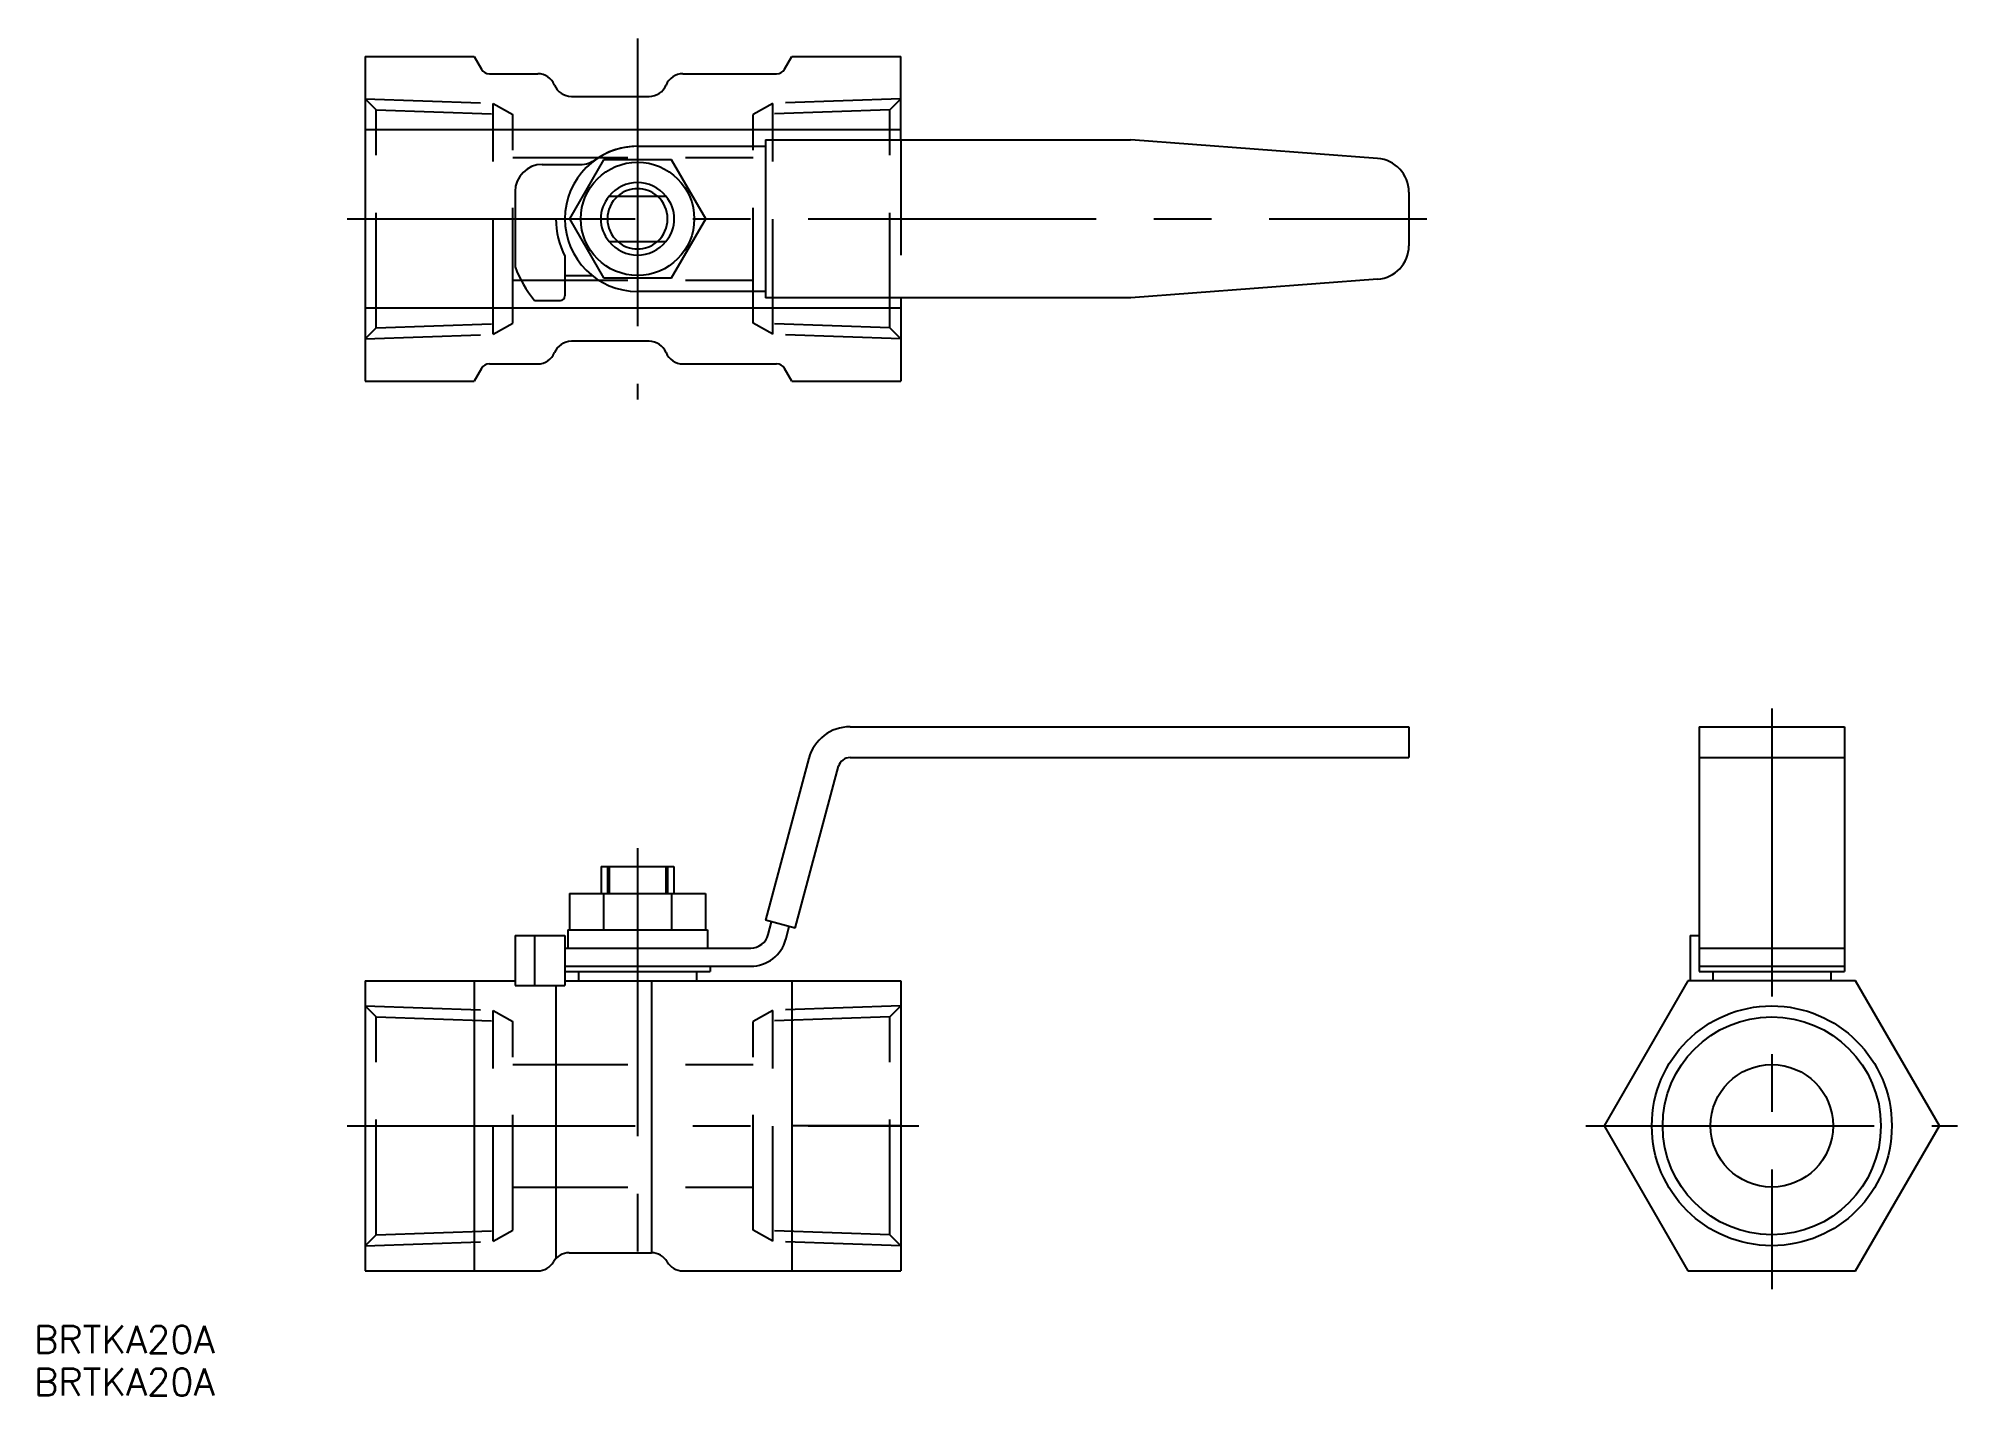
# Model space of a CAD drawing. Extents: x -191 to 20, y -30 to 120.
import ezdxf

# ---------------------------------------------------------------- set-up
doc = ezdxf.new("R2010")
doc.units = 0
doc.linetypes.add('CENTER', pattern=[50.8, 31.75, -6.35, 6.35, -6.35])
doc.linetypes.add('DASHED', pattern=[19.05, 12.7, -6.35])
doc.layers.get('0').update_dxf_attribs({"linetype": 'CONTINUOUS'})
doc.layers.add('CENTER', color=1, linetype='CENTER')
doc.styles.get("Standard").update_dxf_attribs({"font": 'txt.shx', "height": 3, "bigfont": 'bigfont.shx'})

msp = doc.modelspace()

# ---------------------------------------------------------------- linework, layer by layer
at = {"color": 7, "linetype": 'CONTINUOUS'}
for p, q in [((-155, 117.9), (-155, 82.1)), ((-155, 117.9), (-143, 117.9)), ((-143, 117.9), (-142.19, 116.5)), ((-108.81, 116.5), (-108, 117.9)), ((-108, 117.9), (-96, 117.9)), ((-96, 108.7), (-96, 117.9)), ((-141.33, 116), (-136, 116)), ((-120, 116), (-109.67, 116)), ((-132.29, 113.5), (-123.71, 113.5)), ((-155, 109.84), (-96, 109.84)), ((-125, 108), (-110.9, 108)), ((-110.9, 108.7), (-70.67, 108.7)), ((-110.9, 108.7), (-110.9, 91.3)), ((-43.44, 106.66), (-70.65, 108.7)), ((-135.5, 106), (-131.32, 106)), ((-128.75, 106.5), (-132.51, 100)), ((-121.25, 106.5), (-128.75, 106.5)), ((-117.49, 100), (-121.25, 106.5)), ((-138.5, 103), (-138.5, 100)), ((-128.12, 102.5), (-121.88, 102.5)), ((-40, 102.96), (-40, 100)), ((-138.5, 100), (-133, 100)), ((-138.5, 100), (-138.5, 94.71)), ((-132.51, 100), (-128.75, 93.5)), ((-121.25, 93.5), (-117.49, 100)), ((-40, 100), (-40, 97.03)), ((-128.12, 97.5), (-121.88, 97.5)), ((-133, 95.88), (-133, 91.5)), ((-129.92, 93.7), (-133, 93.7)), ((-128.75, 93.5), (-121.25, 93.5)), ((-43.44, 93.34), (-70.65, 91.3)), ((-136.37, 91), (-133.5, 91)), ((-110.9, 92), (-125, 92)), ((-70.67, 91.3), (-110.9, 91.3)), ((-96, 91.3), (-96, 82.1)), ((-96, 90.15), (-155, 90.15)), ((-123.71, 86.5), (-132.29, 86.5)), ((-142.19, 83.5), (-143, 82.1)), ((-141.33, 84), (-136, 84)), ((-120, 84), (-109.67, 84)), ((-108, 82.1), (-108.81, 83.5)), ((-155, 82.1), (-143, 82.1)), ((-108, 82.1), (-96, 82.1)), ((-101.58, 44), (-40, 44)), ((-40, 44), (-40, 40.6)), ((-8, 44), (-8, 17)), ((-8, 44), (8, 44)), ((8, 44), (8, 17)), ((-106.12, 40.52), (-110.9, 22.68)), ((-101.58, 40.6), (-40, 40.6)), ((-8, 40.6), (8, 40.6)), ((-107.62, 21.8), (-102.84, 39.64)), ((-129, 28.6), (-121, 28.6)), ((-129, 28.6), (-129, 25.6)), ((-128.12, 28.6), (-128.12, 25.6)), ((-121.88, 28.6), (-121.88, 25.6)), ((-121, 28.6), (-121, 25.6)), ((-132.5, 25.6), (-117.5, 25.6)), ((-132.5, 25.6), (-132.5, 21.6)), ((-128.75, 25.6), (-128.75, 21.6)), ((-121.25, 25.6), (-121.25, 21.6)), ((-117.5, 25.6), (-117.5, 21.6)), ((-132.7, 21.6), (-117.3, 21.6)), ((-132.7, 21.6), (-132.7, 19.6)), ((-117.3, 21.6), (-117.3, 19.6)), ((-107.62, 21.8), (-110.9, 22.68)), ((-110.6, 21.08), (-110.22, 22.5)), ((-108.67, 20.56), (-108.29, 21.98)), ((-138.5, 21), (-138.5, 15.47)), ((-138.5, 21), (-133, 21)), ((-136.37, 21), (-136.37, 15.47)), ((-133, 21), (-133, 15.47)), ((-133, 19.6), (-112.53, 19.6)), ((-9, 21), (-9, 16)), ((-9, 21), (-8, 21)), ((-8, 19.6), (8, 19.6)), ((-133, 17.6), (-112.53, 17.6)), ((-133, 17), (-117, 17)), ((-131.5, 17), (-131.5, 16)), ((-118.5, 17), (-118.5, 16)), ((-117, 17.6), (-117, 17)), ((-8, 17.6), (8, 17.6)), ((-8, 17), (8, 17)), ((-6.5, 17), (-6.5, 16)), ((6.5, 17), (6.5, 16)), ((-155, 16), (-155, -16)), ((-155, 16), (-138.5, 16)), ((-143, 16), (-143, -16)), ((-138.5, 15.47), (-133, 15.47)), ((-134, 15.47), (-134, -14.64)), ((-133, 16), (-125, 16)), ((-125, 16), (-96, 16)), ((-123.46, 16), (-123.46, -14)), ((-108, 16), (-108, -16)), ((-96, 16), (-96, -16)), ((-9.24, 16), (-18.48, 0)), ((0, 16), (-9.24, 16)), ((9.24, 16), (0, 16)), ((18.48, 0), (9.24, 16)), ((-155, 0), (-143, 0)), ((-96, 0), (-108, 0)), ((-18.48, 0), (-9.24, -16)), ((9.24, -16), (18.48, 0)), ((-132.54, -14), (-123.46, -14)), ((-155, -16), (-136, -16)), ((-120, -16), (-96, -16)), ((-9.24, -16), (9.24, -16))]:
    msp.add_line(p, q, dxfattribs=at)
at = {"color": 3, "linetype": 'DASHED'}
for p, q in [((-155, 113.22), (-140.9, 112.73)), ((-155, 113.22), (-153.8, 112.02)), ((-140.9, 87.27), (-140.9, 112.73)), ((-140.9, 112.73), (-138.76, 111.49)), ((-110.1, 112.73), (-112.24, 111.49)), ((-96, 113.22), (-110.1, 112.73)), ((-110.1, 87.27), (-110.1, 112.73)), ((-96, 113.22), (-97.2, 112.02)), ((-153.8, 112.02), (-138.76, 111.49)), ((-153.8, 87.98), (-153.8, 112.02)), ((-138.76, 88.51), (-138.76, 111.49)), ((-97.2, 112.02), (-112.24, 111.49)), ((-112.24, 88.51), (-112.24, 111.49)), ((-97.2, 87.98), (-97.2, 112.02)), ((-96, 108.7), (-96, 91.3)), ((-138.76, 106.75), (-112.24, 106.75)), ((-138.76, 93.25), (-112.24, 93.25)), ((-155, 86.78), (-153.8, 87.98)), ((-155, 86.78), (-140.9, 87.27)), ((-153.8, 87.98), (-138.76, 88.51)), ((-140.9, 87.27), (-138.76, 88.51)), ((-97.2, 87.98), (-112.24, 88.51)), ((-110.1, 87.27), (-112.24, 88.51)), ((-96, 86.78), (-110.1, 87.27)), ((-96, 86.78), (-97.2, 87.98)), ((-155, 13.22), (-140.9, 12.73)), ((-155, 13.22), (-153.8, 12.02)), ((-140.9, -12.73), (-140.9, 12.73)), ((-140.9, 12.73), (-138.76, 11.49)), ((-110.1, 12.73), (-112.24, 11.49)), ((-96, 13.22), (-110.1, 12.73)), ((-110.1, -12.73), (-110.1, 12.73)), ((-96, 13.22), (-97.2, 12.02)), ((-153.8, -12.02), (-153.8, 12.02)), ((-153.8, 12.02), (-138.76, 11.49)), ((-138.76, -11.49), (-138.76, 11.49)), ((-97.2, 12.02), (-112.24, 11.49)), ((-112.24, -11.49), (-112.24, 11.49)), ((-97.2, -12.02), (-97.2, 12.02)), ((-138.76, 6.75), (-112.24, 6.75)), ((-138.76, -6.75), (-112.24, -6.75)), ((-155, -13.22), (-153.8, -12.02)), ((-153.8, -12.02), (-138.76, -11.49)), ((-140.9, -12.73), (-138.76, -11.49)), ((-97.2, -12.02), (-112.24, -11.49)), ((-110.1, -12.73), (-112.24, -11.49)), ((-96, -13.22), (-97.2, -12.02)), ((-155, -13.22), (-140.9, -12.73)), ((-96, -13.22), (-110.1, -12.73))]:
    msp.add_line(p, q, dxfattribs=at)
at = {"color": 3, "linetype": 'CONTINUOUS'}
for p, q in [((-128.32, 28.6), (-128.32, 25.6)), ((-121.68, 28.6), (-121.68, 25.6))]:
    msp.add_line(p, q, dxfattribs=at)
at = {"color": 7, "linetype": 'CONTINUOUS'}
for centre, radius in [((-125, 100), 6.25), ((0, 0), 12.02), ((0, 0), 6.75)]:
    msp.add_circle(centre, radius, dxfattribs=at)
at = {"color": 3, "linetype": 'CONTINUOUS'}
msp.add_circle((0, 0), 13.22, dxfattribs=at)
at = {"color": 7, "linetype": 'CONTINUOUS'}
for centre, radius, start, end in [((-141.33, 117), 1, 210, 270.0001), ((-109.67, 117), 1, 270, 330), ((-136, 114), 2, 22.0243, 90), ((-132.29, 115.5), 2, 202.0243, 270), ((-123.71, 115.5), 2, 270, 337.9757), ((-120, 114), 2, 90, 157.9757), ((-125, 100), 8, 90, 180), ((-125, 100), 8, 90, 125.0968), ((-135.5, 103), 3, 90, 180), ((-131.32, 109), 3, 270, 305.0968), ((-43.7, 102.96), 3.7, 360, 86), ((-125, 100), 4, 38.6822, 141.3178), ((-125.22, 100), 3.83, 139.2948, 220.7052), ((-124.78, 100), 3.83, 319.2948, 40.7052), ((-125, 100), 9, 180, 207.2661), ((-125, 100), 8, 180, 270), ((-125, 100), 4, 218.6822, 321.3178), ((-43.7, 97.03), 3.7, 274, 360), ((-125, 100), 14.5, 201.4034, 218.3665), ((-133.5, 91.5), 0.5, 270, 0), ((-136, 86), 2, 270, 337.9757), ((-132.29, 84.5), 2, 90, 157.9757), ((-123.71, 84.5), 2, 22.0243, 90), ((-120, 86), 2, 202.0243, 270), ((-141.33, 83), 1, 89.9999, 150), ((-109.67, 83), 1, 30, 90), ((-101.58, 39.3), 4.7, 90, 165), ((-101.58, 39.3), 1.3, 90, 165), ((-112.53, 21.6), 2, 270, 345), ((-112.53, 21.6), 4, 270, 345), ((-132.54, -16), 2, 90, 150), ((-123.46, -16), 2, 30, 90), ((-136, -14), 2, 270, 330), ((-120, -14), 2, 210, 270)]:
    msp.add_arc(centre, radius, start, end, dxfattribs=at)
at = {"color": 3, "linetype": 'CONTINUOUS'}
for start, end in [(131.217, 228.783), (48.783, 131.217), (0, 48.783), (311.217, 0), (228.783, 311.217)]:
    msp.add_arc((-125, 100), 3.32, start, end, dxfattribs=at)
at = {"layer": 'CENTER', "color": 1, "linetype": 'CENTER'}
for p, q in [((-125, 119.9), (-125, 80.1)), ((-157, 100), (-38, 100)), ((0, 46), (0, -18)), ((-125, 30.6), (-125, -18)), ((-157, 0), (-94, 0)), ((-20.48, 0), (20.48, 0))]:
    msp.add_line(p, q, dxfattribs=at)

# ---------------------------------------------------------------- texts
at = {"color": 7, "linetype": 'CONTINUOUS'}
for p in [(-191.54, -25.06), (-191.54, -29.75)]:
    msp.add_text('BRTKA20A', height=3, dxfattribs=at).set_placement(p)

doc.saveas('drawing.dxf')
